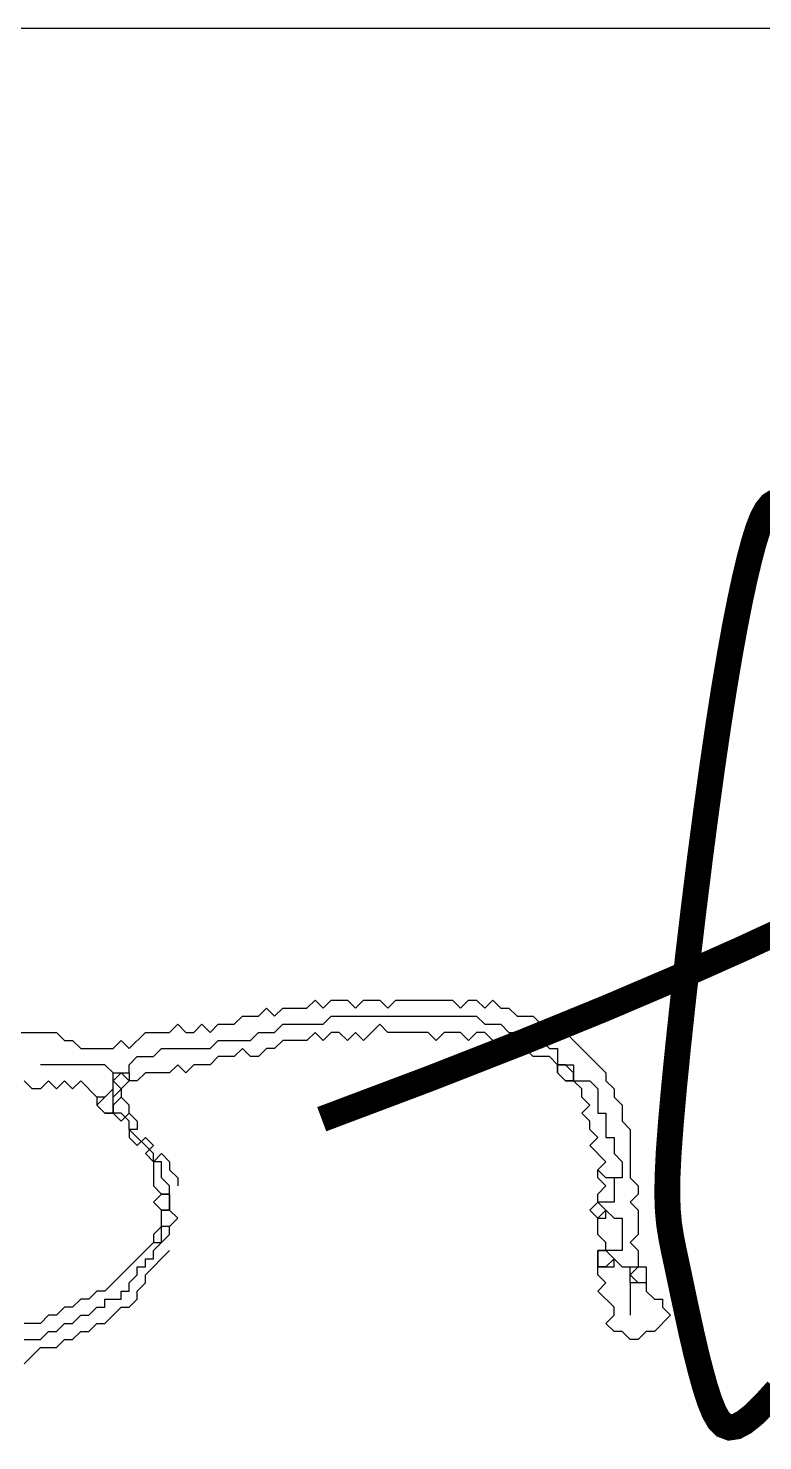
# Model space of a CAD drawing. Extents: x 37173252 to 74842692, y 59158332 to 118813339.
# Drawn here: x 37755415 to 37757051, y 59249847 to 59252993 of the extents above; entities that cross this region are included whole.
import ezdxf

# ---------------------------------------------------------------- set-up
doc = ezdxf.new("R2010")
doc.units = 0
doc.header["$LTSCALE"] = 1000
doc.header["$MEASUREMENT"] = 0
doc.layers.add('TITLIN', color=7, linetype='Continuous')
doc.layers.add('WALL', color=4, linetype='Continuous')

# ---------------------------------------------------------------- blocks, each defined once
blk = doc.blocks.new('TITLEA')
at = {"layer": 'TITLIN'}
blk.add_line((-6500, 17932.17), (0, 17932.17), dxfattribs=at)
blk = doc.blocks.new('MZC')
at = {"linetype": 'Continuous'}
for points in [[(240, -9.9995), (235, -5.0005), (232.5, -7.4985), (230, -5.0005), (227.5, -7.4985), (225, -5.0005), (222.5, -7.4985), (220, -7.4985), (217.5, -5.0005)], [(215, 10.0015), (227.5, 10.0015), (230, 7.5005), (232.5, 7.5005), (235, 4.9995), (245, 4.9995), (247.5, 7.5005), (250, 4.9995), (255, 10.0015), (262.5, 10.0015), (265, 12.4995), (267.5, 10.0015), (270, 10.0015), (272.5, 12.4995), (275, 10.0015), (277.5, 12.4995), (282.5, 12.4995), (285, 15.0005), (290, 15.0005), (292.5, 17.5005), (295, 15.0005), (297.5, 17.5005), (305, 17.5005), (307.5, 19.9995), (310, 17.5005), (312.5, 19.9995), (317.5, 19.9995), (320, 17.5005), (322.5, 19.9995), (327.5, 19.9995), (330, 17.5005), (332.5, 19.9995), (350, 19.9995), (352.5, 17.5005), (355, 19.9995), (357.5, 19.9995), (360, 17.5005), (362.5, 19.9995), (365, 17.5005), (367.5, 17.5005), (370, 15.0005), (375, 15.0005), (377.5, 12.4995), (380, 12.4995), (382.5, 10.0015), (385, 10.0015), (397.5, -2.4995), (397.5, -5.0005), (400, -7.4985), (400, -9.9995), (402.5, -12.4995), (402.5, -17.4995), (405, -19.9995), (405, -34.9995), (407.5, -37.4995), (407.5, -40.0005), (405, -42.5005), (407.5, -44.9995), (407.5, -52.4985), (405, -54.9995), (407.5, -57.5005), (407.5, -62.4995)], [(250, -2.4995), (250, 0.0005), (252.5, 2.4995), (257.5, 2.4995), (260, 4.9995), (275, 4.9995), (277.5, 7.5005), (287.5, 7.5005), (290, 10.0015), (295, 10.0015), (297.5, 12.4995), (310, 12.4995), (312.5, 15.0005), (357.5, 15.0005), (360, 12.4995), (365, 12.4995), (367.5, 10.0015), (372.5, 10.0015), (375, 7.5005), (377.5, 7.5005), (380, 4.9995), (382.5, 4.9995), (382.5, 0.0005)], [(382.5, 0.0005), (380, 2.4995), (375, 2.4995), (372.5, 4.9995), (370, 4.9995), (367.5, 7.5005), (362.5, 7.5005), (360, 10.0015), (357.5, 10.0015), (355, 7.5005), (352.5, 10.0015), (347.5, 10.0015), (345, 7.5005), (342.5, 10.0015), (330, 10.0015), (327.5, 12.4995), (322.5, 7.5005), (320, 10.0015), (317.5, 7.5005), (315, 10.0015), (312.5, 10.0015), (310, 7.5005), (307.5, 10.0015), (305, 7.5005), (297.5, 7.5005), (295, 4.9995), (292.5, 4.9995), (290, 2.4995), (287.5, 2.4995), (285, 4.9995), (282.5, 2.4995), (277.5, 2.4995), (275, 0.0005), (270, 0.0005), (267.5, -2.4995), (265, 0.0005), (262.5, -2.4995), (255, -2.4995), (252.5, -5.0005), (250, -5.0005)], [(257.5, -54.9995), (242.5, -69.9985), (240, -69.9985), (237.5, -72.4995), (235, -72.4995), (232.5, -74.9995), (230, -74.9995), (227.5, -77.5005), (225, -77.5005), (222.5, -79.9995), (217.5, -79.9995)], [(245, -2.4995), (242.5, 0.0005), (222.5, 0.0005)], [(382.5, 0.0005), (387.5, 0.0005), (387.5, -5.0005)], [(387.5, -5.0005), (385, -5.0005), (382.5, -2.4995), (382.5, 0.0005)], [(387.5, -5.0005), (387.5, -2.4995), (385, 0.0005), (382.5, 0.0005)], [(382.5, 0.0005), (382.5, -2.4995), (385, -5.0005), (387.5, -5.0005)], [(245, -7.4985), (245, -2.4995)], [(245, -2.4995), (250, -2.4995)], [(250, -2.4995), (250, -5.0005), (245, -9.9995)], [(250, -5.0005), (247.5, -2.4995), (245, -5.0005), (247.5, -7.4985), (247.5, -9.9995)], [(245, -7.4985), (242.5, -9.9995), (240, -9.9995), (240, -12.4995), (242.5, -15.0005), (245, -15.0005)], [(245, -9.9995), (245, -7.4985)], [(387.5, -5.0005), (392.5, -5.0005), (395, -7.4985), (395, -15.0005), (397.5, -15.0005), (397.5, -22.5005), (400, -22.5005), (400, -27.4995), (402.5, -29.9995), (402.5, -34.9995), (400, -34.9995)], [(395, -42.5005), (395, -40.0005), (397.5, -37.4995), (395, -34.9995), (395, -32.5005), (397.5, -29.9995), (392.5, -25.0005), (395, -22.5005), (392.5, -19.9995), (392.5, -17.4995), (390, -15.0005), (392.5, -12.4995), (390, -9.9995), (390, -7.4985), (387.5, -5.0005)], [(245, -15.0005), (242.5, -15.0005), (240, -12.4995), (242.5, -9.9995), (240, -9.9995)], [(245, -15.0005), (245, -9.9995)], [(247.5, -9.9995), (245, -12.4995), (245, -15.0005)], [(250, -15.0005), (250, -12.4995), (247.5, -9.9995)], [(262.5, -40.0005), (262.5, -37.4995), (260, -34.9995), (260, -29.9995), (257.5, -29.9995), (257.5, -27.4995), (250, -19.9995), (250, -17.4995), (247.5, -15.0005), (245, -15.0005)], [(245, -15.0005), (247.5, -17.4995), (250, -15.0005)], [(250, -15.0005), (252.5, -17.4995), (252.5, -19.9995)], [(252.5, -19.9995), (250, -19.9995), (250, -22.5005), (252.5, -25.0005)], [(252.5, -25.0005), (255, -22.5005), (257.5, -25.0005)], [(257.5, -25.0005), (255, -27.4995), (257.5, -29.9995)], [(257.5, -29.9995), (260, -27.4995), (262.5, -29.9995), (262.5, -32.5005), (265, -34.9995), (265, -37.4995)], [(257.5, -29.9995), (257.5, -37.4995), (260, -40.0005)], [(400, -34.9995), (397.5, -34.9995), (395, -32.5005)], [(217.5, -85.0005), (222.5, -85.0005), (225, -82.4995), (227.5, -82.4995), (230, -79.9995), (232.5, -79.9995), (235, -77.5005), (237.5, -77.5005), (240, -74.9995), (242.5, -74.9995), (242.5, -72.4995), (247.5, -72.4995), (247.5, -69.9985), (250, -69.9985), (250, -67.5005), (252.5, -64.9995), (252.5, -62.4995), (255, -62.4995), (255, -60.0005), (257.5, -60.0005), (257.5, -57.5005), (260, -54.9995), (260, -44.9995)], [(400, -34.9995), (400, -42.5005), (397.5, -42.5005)], [(217.5, -92.4995), (222.5, -87.5005), (227.5, -87.5005), (230, -85.0005), (232.5, -85.0005), (235, -82.4995), (237.5, -82.4995), (240, -79.9995), (242.5, -79.9995), (247.5, -74.9995), (250, -74.9995), (252.5, -72.4995), (252.5, -69.9985), (255, -67.5005), (255, -64.9995), (262.5, -57.5005)], [(262.5, -40.0005), (260, -40.0005), (257.5, -42.5005), (260, -44.9995)], [(262.5, -44.9995), (260, -44.9995), (257.5, -42.5005), (260, -40.0005)], [(260, -44.9995), (262.5, -44.9995), (262.5, -40.0005)], [(260, -40.0005), (262.5, -40.0005), (262.5, -44.9995)], [(397.5, -42.5005), (395, -42.5005), (392.5, -44.9995), (395, -47.4995), (397.5, -47.4995)], [(395, -47.4995), (392.5, -44.9995), (395, -42.5005)], [(395, -42.5005), (397.5, -44.9995), (395, -47.4995)], [(262.5, -44.9995), (265, -47.4995), (262.5, -50.0005)], [(397.5, -57.5005), (397.5, -54.9995), (395, -52.4985), (395, -47.4995)], [(397.5, -47.4995), (397.5, -44.9995), (400, -47.4995), (402.5, -47.4995), (402.5, -57.5005), (400, -57.5005)], [(260, -50.0005), (257.5, -52.4985), (257.5, -54.9995)], [(257.5, -54.9995), (260, -54.9995), (262.5, -52.4985), (262.5, -50.0005)], [(262.5, -50.0005), (260, -50.0005)], [(260, -50.0005), (260, -50.0005)], [(400, -57.5005), (395, -57.5005), (395, -62.4995), (400, -62.4995)], [(395, -62.4995), (395, -57.5005), (397.5, -57.5005)], [(397.5, -57.5005), (400, -60.0005), (397.5, -62.4995), (395, -62.4995)], [(400, -62.4995), (400, -60.0005), (402.5, -62.4995), (405, -62.4995)], [(410, -67.5005), (410, -69.9985), (412.5, -72.4995), (415, -72.4995), (415, -74.9995), (417.5, -77.5005), (412.5, -82.4995), (410, -82.4995), (407.5, -85.0005), (405, -85.0005), (402.5, -82.4995), (400, -82.4995), (397.5, -79.9995), (400, -77.5005), (400, -74.9995), (395, -69.9985), (397.5, -67.5005), (395, -64.9995), (395, -62.4995)], [(405, -62.4995), (410, -62.4995), (410, -67.5005), (405, -67.5005)], [(405, -67.5005), (405, -62.4995)], [(410, -67.5005), (407.5, -67.5005), (405, -64.9995), (407.5, -62.4995)], [(407.5, -62.4995), (410, -62.4995), (410, -67.5005)], [(405, -67.5005), (405, -77.5005)]]:
    blk.add_lwpolyline(points, dxfattribs=at)
blk = doc.blocks.new('A$C03EC15A2')
at = {"linetype": 'Continuous', "xscale": 1.5, "yscale": 1.5, "zscale": 1.5}
blk.add_blockref('MZC', (0, 0), dxfattribs=at)
blk = doc.blocks.new('tk')
at = {"const_width": 57.6}
for points in [[(39411993.3, 59219012.2), (39412234.3, 59219102.9), (39412444.6, 59219185.2), (39412628.2, 59219260.2), (39412788.8, 59219328.7), (39412930.2, 59219391.7), (39413056.2, 59219450)], [(39413006, 59220388.2), (39412994.2, 59220380.7), (39412983.8, 59220368.1), (39412974.3, 59220350.2), (39412965.2, 59220326.6), (39412956, 59220296.9), (39412946.3, 59220260.7), (39412936, 59220217.7), (39412925.2, 59220167.6), (39412913.8, 59220110), (39412902, 59220044.7), (39412889.6, 59219971.2), (39412876.8, 59219889.3), (39412863.5, 59219798.6), (39412849.8, 59219699.4), (39412836, 59219594.1), (39412822.5, 59219485.7), (39412809.6, 59219377.2), (39412797.6, 59219271.7), (39412787, 59219172.1), (39412778, 59219081.4), (39412771, 59219002.8), (39412766.2, 59218938.1), (39412763.7, 59218886), (39412763.1, 59218843.7), (39412764.3, 59218808.9), (39412767.1, 59218778.9), (39412771.4, 59218751.2), (39412776.9, 59218723.2), (39412783.5, 59218692.5), (39412791, 59218657.2), (39412799.2, 59218618.1), (39412808.1, 59218576.7), (39412817.4, 59218534.3), (39412827.1, 59218492.5), (39412837.1, 59218452.8), (39412847.1, 59218416.7), (39412857.2, 59218385.5), (39412867.2, 59218360.5), (39412877.6, 59218342.2), (39412889, 59218330.5), (39412901.9, 59218325.7), (39412916.8, 59218327.9), (39412934.4, 59218337.2), (39412955.1, 59218353.7), (39412979.5, 59218377.6), (39413007.9, 59218408.9)]]:
    blk.add_lwpolyline(points, dxfattribs=at)
at = {"xscale": 5.000000000000001, "yscale": 5.000000000000001, "zscale": 5.000000000000001}
blk.add_blockref('TITLEA', (39418676.1, 59131780.7), dxfattribs=at)
at = {"color": 4, "xscale": 4.800000000000002, "yscale": 4.800000000000002, "zscale": 4.800000000000002}
blk.add_blockref('A$C03EC15A2', (39409764.4, 59219133.5), dxfattribs=at)

msp = doc.modelspace()

# ---------------------------------------------------------------- block references
at = {"layer": 'WALL'}
msp.add_blockref('tk', (-1655924.43, 31550.97), dxfattribs=at)

doc.saveas('drawing.dxf')
